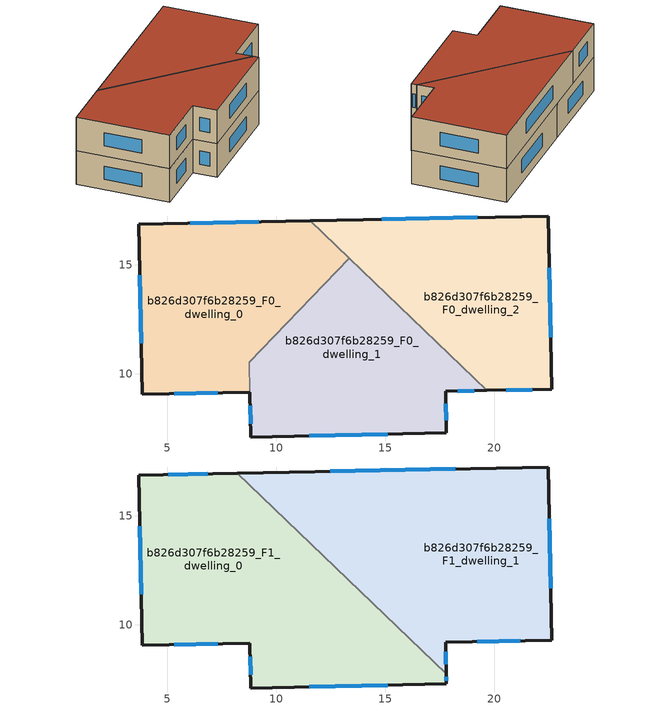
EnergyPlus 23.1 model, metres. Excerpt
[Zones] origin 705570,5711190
b826d307f6b28259_F0_dwelling_0
 floor ground (EU_floor_Construction): 13.35,15.3 8.77,10.53 8.8,9.16 3.85,9.06 3.69,16.86 11.56,17.02 z0
 wall outside (EU_wall_Construction): 11.56,17.02 3.69,16.86 3.85,9.06 8.8,9.16 z0:3
 wall to b826d307f6b28259_F0_dwelling_1 (EU_wall_Construction): 8.8,9.16 8.77,10.53 13.35,15.3 z0:3
 wall to b826d307f6b28259_F0_dwelling_2 (EU_wall_Construction): 13.35,15.3 11.56,17.02 z0:3
 window (EU_Window_Construction): 3.74,14.52 3.8,11.39 / 9.21,16.97 6.05,16.91 / 5.33,9.09 7.32,9.13 z0.9:2.1
b826d307f6b28259_F0_dwelling_1
 floor ground (EU_floor_Construction): 19.67,9.24 17.77,9.2 17.81,7.29 8.84,7.1 8.77,10.53 13.35,15.3 z0
 wall outside (EU_wall_Construction): 8.8,9.16 8.84,7.1 17.81,7.29 17.77,9.2 19.67,9.24 z0:3
 wall to b826d307f6b28259_F0_dwelling_2 (EU_wall_Construction): 19.67,9.24 13.35,15.3 z0:3
 window (EU_Window_Construction): 18.34,9.21 19.1,9.23 / 17.8,7.86 17.79,8.63 / 11.53,7.16 15.13,7.23 / 8.81,8.54 8.83,7.72 z0.9:2.1
b826d307f6b28259_F0_dwelling_2
 floor ground (EU_floor_Construction): 22.5,17.24 22.65,9.3 19.67,9.24 11.56,17.02 z0
 wall outside (EU_wall_Construction): 19.67,9.24 22.65,9.3 22.5,17.24 11.56,17.02 z0:3
 window (EU_Window_Construction): 19.22,17.18 14.84,17.09 / 22.61,11.68 22.54,14.86 / 20.56,9.25 21.76,9.28 z0.9:2.1
b826d307f6b28259_F1_dwelling_0
 floor to b826d307f6b28259_F0_dwelling_0 (EU_floor_Construction): 11.71,13.59 8.77,10.53 8.8,9.16 3.85,9.06 3.69,16.86 8.22,16.95 z3
 floor to b826d307f6b28259_F0_dwelling_1 (EU_floor_Construction): 17.8,7.75 17.81,7.29 8.84,7.1 8.77,10.53 11.71,13.59 z3
 wall outside (EU_wall_Construction): 8.22,16.95 3.69,16.86 3.85,9.06 8.8,9.16 8.84,7.1 17.81,7.29 17.81,7.75 z3:6
 wall to b826d307f6b28259_F1_dwelling_1 (EU_wall_Construction): 17.81,7.75 8.22,16.95 z3:6
 window (EU_Window_Construction): 5.33,9.09 7.32,9.13 / 3.74,14.52 3.8,11.39 / 6.86,16.92 5.05,16.89 / 17.81,7.42 17.81,7.61 / 11.53,7.16 15.13,7.23 / 8.81,8.54 8.83,7.72 z3.9:5.1
 roof outside (EU_roof_Construction): 17.81,7.29 17.81,7.75 8.22,16.95 3.69,16.86 3.85,9.06 8.8,9.16 8.84,7.1 z6
b826d307f6b28259_F1_dwelling_1
 floor to b826d307f6b28259_F0_dwelling_1 (EU_floor_Construction): 19.67,9.24 17.77,9.2 17.8,7.75 11.71,13.59 13.35,15.3 z3
 floor to b826d307f6b28259_F0_dwelling_2 (EU_floor_Construction): 22.5,17.24 22.65,9.3 19.67,9.24 11.56,17.02 z3
 floor to b826d307f6b28259_F0_dwelling_0 (EU_floor_Construction): 13.35,15.3 11.71,13.59 8.22,16.95 11.56,17.02 z3
 wall outside (EU_wall_Construction): 17.81,7.75 17.77,9.2 22.65,9.3 22.5,17.24 8.22,16.95 z3:6
 window (EU_Window_Construction): 18.22,17.15 12.49,17.04 / 22.61,11.68 22.54,14.86 / 19.23,9.23 21.19,9.27 / 17.8,8.18 17.78,8.76 z3.9:5.1
 roof outside (EU_roof_Construction): 22.65,9.3 22.5,17.24 8.22,16.95 17.81,7.75 17.77,9.2 z6
[Building]
EU S2 Campaign: North Axis=0; Terrain=City; Solar Distribution=FullExterior
[Site:Location]
London: Latitude=51.5; Longitude=-0.5; Time Zone=0; Elevation=25
[SizingPeriod:WeatherFileDays]
AnnualSizingPeriod: Begin Month=1; Begin Day of Month=1; End Month=12; End Day of Month=31; Day of Week for Start Day=Monday; Use Weather File Daylight Saving Period=No; Use Weather File Rain and Snow Indicators=No
[MATERIAL]
EU_InternalMass_Material: Roughness=MediumRough; Thickness=0.1; Conductivity=1; Density=1800; Specific Heat=900; Thermal Absorptance=0.9; Solar Absorptance=0.7; Visible Absorptance=0.7
[MATERIAL:NOMASS] Roughness=MediumRough; Thermal Absorptance=0.9; Solar Absorptance=0.7; Visible Absorptance=0.7
Name | Thermal Resistance
EU_wall_NoMass | 1.04674
EU_roof_NoMass | 4.32442
EU_floor_NoMass | 2.04616
[WINDOWMATERIAL:SIMPLEGLAZINGSYSTEM]
EU_Window_SimpleGlazing: UFactor=4.25843; Solar Heat Gain Coefficient=0.85; Visible Transmittance=0.85
[CONSTRUCTION]
EU_wall_Construction: EU_wall_NoMass
EU_roof_Construction: EU_roof_NoMass
EU_floor_Construction: EU_floor_NoMass
EU_Window_Construction: EU_Window_SimpleGlazing
EU_InternalMass_Construction: EU_InternalMass_Material
[ZONE] Type=1; Multiplier=1; Ceiling Height=autocalculate; Floor Area=autocalculate; Part of Total Floor Area=Yes
Name | Volume
b826d307f6b28259_F0_dwelling_0 | 168.732
b826d307f6b28259_F1_dwelling_0 | 248.891
b826d307f6b28259_F0_dwelling_1 | 163.113
b826d307f6b28259_F1_dwelling_1 | 248.873
b826d307f6b28259_F0_dwelling_2 | 165.932
[INTERNALMASS] Construction=EU_InternalMass_Construction
Name | Zone or ZoneList | Surface Area
b826d307f6b28259_F0_dwelling_0_EU_InternalMass | b826d307f6b28259_F0_dwelling_0 | 56.245
b826d307f6b28259_F0_dwelling_1_EU_InternalMass | b826d307f6b28259_F0_dwelling_1 | 54.3729
b826d307f6b28259_F0_dwelling_2_EU_InternalMass | b826d307f6b28259_F0_dwelling_2 | 55.3105
b826d307f6b28259_F1_dwelling_0_EU_InternalMass | b826d307f6b28259_F1_dwelling_0 | 82.9634
b826d307f6b28259_F1_dwelling_1_EU_InternalMass | b826d307f6b28259_F1_dwelling_1 | 82.9578
[OTHEREQUIPMENT] Fuel Type=Electricity; Design Level Calculation Method=Watts/Area; Power per Zone Floor Area=1; Fraction Latent=0; Fraction Radiant=0; Fraction Lost=0; Carbon Dioxide Generation Rate=0; EndUse Subcategory=EU_Step8_InternalGains
Name | Zone or ZoneList or Space or SpaceList | Schedule
EU_Step8_InternalGain_b826d307f6b28259_F0_dwelling_0_f000 | b826d307f6b28259_F0_dwelling_0 | EU_Step8_GainSchedule_b826d307f6b28259_F0_dwelling_0_f000
EU_Step8_InternalGain_b826d307f6b28259_F0_dwelling_1_f000 | b826d307f6b28259_F0_dwelling_1 | EU_Step8_GainSchedule_b826d307f6b28259_F0_dwelling_1_f000
EU_Step8_InternalGain_b826d307f6b28259_F0_dwelling_2_f000 | b826d307f6b28259_F0_dwelling_2 | EU_Step8_GainSchedule_b826d307f6b28259_F0_dwelling_2_f000
EU_Step8_InternalGain_b826d307f6b28259_F1_dwelling_0_f000 | b826d307f6b28259_F1_dwelling_0 | EU_Step8_GainSchedule_b826d307f6b28259_F1_dwelling_0_f000
EU_Step8_InternalGain_b826d307f6b28259_F1_dwelling_1_f000 | b826d307f6b28259_F1_dwelling_1 | EU_Step8_GainSchedule_b826d307f6b28259_F1_dwelling_1_f000
[ZONEVENTILATION:DESIGNFLOWRATE] Schedule=EU_AlwaysOn; Design Flow Rate Calculation Method=AirChanges/Hour; Air Changes per Hour=0.488719; Ventilation Type=Natural; Fan Pressure Rise=0; Fan Total Efficiency=1; Constant Term Coefficient=1; Temperature Term Coefficient=0; Velocity Term Coefficient=0; Velocity Squared Term Coefficient=0; Minimum Indoor Temperature=-100; Maximum Indoor Temperature=100; Delta Temperature=-100; Minimum Outdoor Temperature=-100; Maximum Outdoor Temperature=100; Maximum Wind Speed=40
Name | Zone or ZoneList or Space or SpaceList
EU_ConstantAir_b826d307f6b28259_F0_dwelling_0 | b826d307f6b28259_F0_dwelling_0
EU_ConstantAir_b826d307f6b28259_F0_dwelling_1 | b826d307f6b28259_F0_dwelling_1
EU_ConstantAir_b826d307f6b28259_F0_dwelling_2 | b826d307f6b28259_F0_dwelling_2
EU_ConstantAir_b826d307f6b28259_F1_dwelling_0 | b826d307f6b28259_F1_dwelling_0
EU_ConstantAir_b826d307f6b28259_F1_dwelling_1 | b826d307f6b28259_F1_dwelling_1
[HVACTEMPLATE:THERMOSTAT] Constant Heating Setpoint=20; Constant Cooling Setpoint=50
EU_HeatOnly_b826d307f6b28259_F0_dwelling_0; EU_HeatOnly_b826d307f6b28259_F0_dwelling_1; EU_HeatOnly_b826d307f6b28259_F0_dwelling_2; EU_HeatOnly_b826d307f6b28259_F1_dwelling_0; EU_HeatOnly_b826d307f6b28259_F1_dwelling_1
[HVACTEMPLATE:ZONE:IDEALLOADSAIRSYSTEM] System Availability Schedule=EU_AlwaysOn; Maximum Heating Supply Air Temperature=50; Minimum Cooling Supply Air Temperature=13; Maximum Heating Supply Air Humidity Ratio=0.0156; Minimum Cooling Supply Air Humidity Ratio=0.0077; Heating Limit=NoLimit; Cooling Limit=NoLimit; Heating Availability Schedule=EU_AlwaysOn; Cooling Availability Schedule=EU_CoolingOff; Dehumidification Control Type=ConstantSensibleHeatRatio; Cooling Sensible Heat Ratio=0.7; Dehumidification Setpoint=60; Humidification Control Type=None; Humidification Setpoint=30; Outdoor Air Method=None; Outdoor Air Flow Rate per Person=0.00944; Outdoor Air Flow Rate per Zone Floor Area=0; Outdoor Air Flow Rate per Zone=0; Demand Controlled Ventilation Type=None; Outdoor Air Economizer Type=NoEconomizer; Heat Recovery Type=None; Sensible Heat Recovery Effectiveness=0.7; Latent Heat Recovery Effectiveness=0.65
Name | Template Thermostat
b826d307f6b28259_F0_dwelling_0 | EU_HeatOnly_b826d307f6b28259_F0_dwelling_0
b826d307f6b28259_F0_dwelling_1 | EU_HeatOnly_b826d307f6b28259_F0_dwelling_1
b826d307f6b28259_F0_dwelling_2 | EU_HeatOnly_b826d307f6b28259_F0_dwelling_2
b826d307f6b28259_F1_dwelling_0 | EU_HeatOnly_b826d307f6b28259_F1_dwelling_0
b826d307f6b28259_F1_dwelling_1 | EU_HeatOnly_b826d307f6b28259_F1_dwelling_1
[SIZING:ZONE] Zone Cooling Design Supply Air Temperature Input Method=SupplyAirTemperature; Zone Cooling Design Supply Air Temperature=13; Zone Heating Design Supply Air Temperature Input Method=SupplyAirTemperature; Zone Heating Design Supply Air Temperature=50; Zone Cooling Design Supply Air Humidity Ratio=0.008; Zone Heating Design Supply Air Humidity Ratio=0.008; Cooling Design Air Flow Method=DesignDay; Cooling Design Air Flow Rate=0; Cooling Minimum Air Flow per Zone Floor Area=0.000762; Cooling Minimum Air Flow=0; Cooling Minimum Air Flow Fraction=0.2; Heating Design Air Flow Method=DesignDay; Heating Design Air Flow Rate=0; Heating Maximum Air Flow per Zone Floor Area=0.002032; Heating Maximum Air Flow=0.141576; Heating Maximum Air Flow Fraction=0.3; Account for Dedicated Outdoor Air System=No; Dedicated Outdoor Air System Control Strategy=NeutralSupplyAir; Dedicated Outdoor Air Low Setpoint Temperature for Design=autosize; Dedicated Outdoor Air High Setpoint Temperature for Design=autosize; Zone Load Sizing Method=Sensible Load Only No Latent Load; Zone Latent Cooling Design Supply Air Humidity Ratio Input Method=HumidityRatioDifference; Zone Cooling Design Supply Air Humidity Ratio Difference=0.005; Zone Latent Heating Design Supply Air Humidity Ratio Input Method=HumidityRatioDifference; Zone Humidification Design Supply Air Humidity Ratio Difference=0.005
b826d307f6b28259_F0_dwelling_0; b826d307f6b28259_F0_dwelling_1; b826d307f6b28259_F0_dwelling_2; b826d307f6b28259_F1_dwelling_0; b826d307f6b28259_F1_dwelling_1
[SCHEDULE:CONSTANT]
Name | Hourly Value
EU_AlwaysOn | 1
EU_CoolingOff | 0
[SCHEDULE:FILE] Column Number=1; Rows to Skip at Top=0; Number of Hours of Data=8760; Column Separator=Comma; Interpolate to Timestep=No; Minutes per Item=60; Adjust Schedule for Daylight Savings=Yes
Name | File
EU_Step8_GainSchedule_b826d307f6b28259_F0_dwelling_0_f000 | ../../schedules/b826d307f6b28259/b826d307f6b28259_F0_dwelling_0_f000_gain.csv
EU_Step8_GainSchedule_b826d307f6b28259_F0_dwelling_1_f000 | ../../schedules/b826d307f6b28259/b826d307f6b28259_F0_dwelling_1_f000_gain.csv
EU_Step8_GainSchedule_b826d307f6b28259_F0_dwelling_2_f000 | ../../schedules/b826d307f6b28259/b826d307f6b28259_F0_dwelling_2_f000_gain.csv
EU_Step8_GainSchedule_b826d307f6b28259_F1_dwelling_0_f000 | ../../schedules/b826d307f6b28259/b826d307f6b28259_F1_dwelling_0_f000_gain.csv
EU_Step8_GainSchedule_b826d307f6b28259_F1_dwelling_1_f000 | ../../schedules/b826d307f6b28259/b826d307f6b28259_F1_dwelling_1_f000_gain.csv
